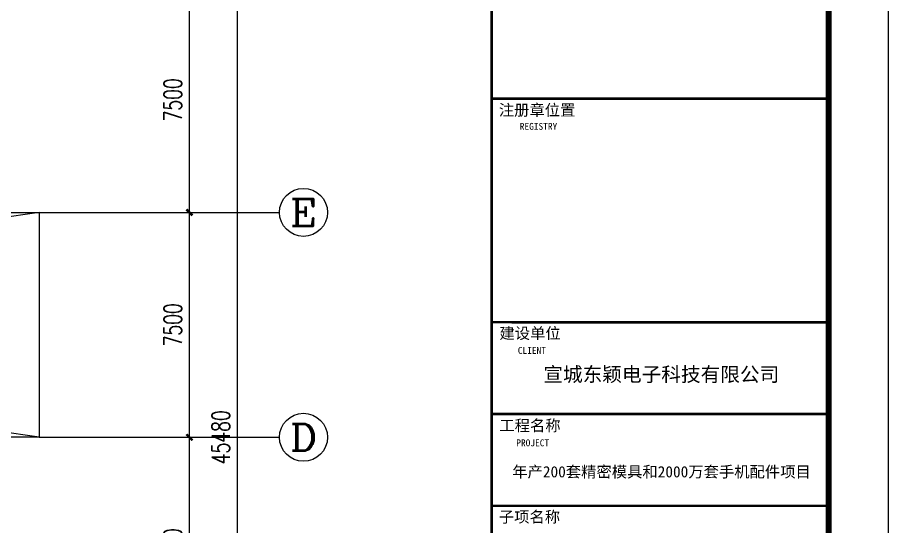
# Model space of a CAD drawing. Extents: x 4929870 to 5205508, y 4505833 to 4862647.
# Drawn here: x 5176498 to 5205508, y 4635065 to 4652042 of the extents above; entities that cross this region are included whole.
import ezdxf
from ezdxf.enums import TextEntityAlignment as Align

# ---------------------------------------------------------------- set-up
doc = ezdxf.new("R2010")
doc.units = 0
doc.header["$LTSCALE"] = 1000
doc.header["$MEASUREMENT"] = 0
doc.layers.get('0').update_dxf_attribs({"color": 4, "linetype": 'CONTINUOUS'})
doc.layers.get('Defpoints').update_dxf_attribs({"linetype": 'CONTINUOUS'})
for name, color, linetype in [('46', 7, 'CONTINUOUS'), ('AXIS', 3, 'CONTINUOUS'), ('AXIS_TEXT', 7, 'CONTINUOUS'), ('PUB_TEXT', 7, 'CONTINUOUS'), ('PUB_TITLE', 4, 'CONTINUOUS')]:
    doc.layers.add(name, color=color, linetype=linetype)
doc.styles.add('_TCH_AXIS', font='COMPLEX', dxfattribs={"bigfont": 'GBCBIG'})
doc.styles.add('_TCH_DIM_T3', font='SIMPLEX', dxfattribs={"width": 0.705882, "bigfont": 'GBCBIG'})
doc.styles.add('COMPLEX', font='COMPLEX')
doc.styles.add('TQ', font='')
doc.styles.get('TQ').set_extended_font_data('SimSun')
doc.dimstyles.new('_TCH_ARCH&&200', dxfattribs={"dimtxt": 595, "dimasz": 200, "dimexe": 500, "dimexo": 600, "dimgap": 252.5, "dimtad": 1, "dimdec": 0, "dimzin": 0, "dimdsep": 46, "dimtxsty": '_TCH_DIM_T3', "dimblk": 'ARCHTICK', "dimcen": 0.09, "dimclrt": 7, "dimazin": 2, "dimtfac": 1, "dimtdec": 0, "dimtix": 1, "dimtmove": 2, "dimatfit": 3, "dimfxl": 0, "dimtolj": 1, "dimtzin": 0, "dimarcsym": 0})

# ---------------------------------------------------------------- blocks, each defined once
blk = doc.blocks.new('_ArchTick')
at = {"color": 0, "linetype": 'ByBlock', "const_width": 0.4}
blk.add_lwpolyline([(-0.5, -0.5), (0.5, 0.5)], dxfattribs=at)
blk = doc.blocks.new('*D123')
at = {"layer": 'AXIS', "color": 0, "lineweight": -2}
for p, q in [((5177824, 4638042), (5182724, 4638042)), ((5182224, 4630542), (5182224, 4638042)), ((5177824, 4630542), (5182724, 4630542))]:
    blk.add_line(p, q, dxfattribs=at)
at = {"layer": 'Defpoints', "color": 0}
for p in [(5177224, 4638042), (5182224, 4638042), (5177224, 4630542)]:
    blk.add_point(p, dxfattribs=at)
at = {"layer": 'AXIS', "color": 0, "lineweight": -2, "xscale": 200, "yscale": 200, "zscale": 200}
for p, rotation in [((5182224, 4638042), 90), ((5182224, 4630542), 270)]:
    blk.add_blockref('_ArchTick', p, dxfattribs=dict(at, rotation=rotation))
at = {"layer": 'AXIS', "color": 7, "insert": (5181674, 4634292), "char_height": 595, "attachment_point": 5, "rotation": 90, "style": '_TCH_DIM_T3'}
blk.add_mtext('\\A1;7500', dxfattribs=at)
blk = doc.blocks.new('*D124')
at = {"layer": 'AXIS', "color": 0, "lineweight": -2}
for p, q in [((5177824, 4645542), (5182724, 4645542)), ((5182224, 4638042), (5182224, 4645542)), ((5177824, 4638042), (5182724, 4638042))]:
    blk.add_line(p, q, dxfattribs=at)
at = {"layer": 'Defpoints', "color": 0}
for p in [(5177224, 4645542), (5182224, 4645542), (5177224, 4638042)]:
    blk.add_point(p, dxfattribs=at)
at = {"layer": 'AXIS', "color": 0, "lineweight": -2, "xscale": 200, "yscale": 200, "zscale": 200}
for p, rotation in [((5182224, 4645542), 90), ((5182224, 4638042), 270)]:
    blk.add_blockref('_ArchTick', p, dxfattribs=dict(at, rotation=rotation))
at = {"layer": 'AXIS', "color": 7, "insert": (5181674, 4641792), "char_height": 595, "attachment_point": 5, "rotation": 90, "style": '_TCH_DIM_T3'}
blk.add_mtext('\\A1;7500', dxfattribs=at)
blk = doc.blocks.new('*D125')
at = {"layer": 'AXIS', "color": 0, "lineweight": -2}
for p, q in [((5177824, 4653042), (5182724, 4653042)), ((5182224, 4645542), (5182224, 4653042)), ((5177824, 4645542), (5182724, 4645542))]:
    blk.add_line(p, q, dxfattribs=at)
at = {"layer": 'Defpoints', "color": 0}
for p in [(5177224, 4653042), (5182224, 4653042), (5177224, 4645542)]:
    blk.add_point(p, dxfattribs=at)
at = {"layer": 'AXIS', "color": 0, "lineweight": -2, "xscale": 200, "yscale": 200, "zscale": 200}
for p, rotation in [((5182224, 4653042), 90), ((5182224, 4645542), 270)]:
    blk.add_blockref('_ArchTick', p, dxfattribs=dict(at, rotation=rotation))
at = {"layer": 'AXIS', "color": 7, "insert": (5181674, 4649292), "char_height": 595, "attachment_point": 5, "rotation": 90, "style": '_TCH_DIM_T3'}
blk.add_mtext('\\A1;7500', dxfattribs=at)
blk = doc.blocks.new('*D127')
at = {"layer": 'AXIS', "color": 0, "lineweight": -2}
for p, q in [((5178424, 4660782), (5184324, 4660782)), ((5183824, 4615302), (5183824, 4660782)), ((5178424, 4615302), (5184324, 4615302))]:
    blk.add_line(p, q, dxfattribs=at)
at = {"layer": 'Defpoints', "color": 0}
for p in [(5177824, 4660782), (5183824, 4660782), (5177824, 4615302)]:
    blk.add_point(p, dxfattribs=at)
at = {"layer": 'AXIS', "color": 0, "lineweight": -2, "xscale": 200, "yscale": 200, "zscale": 200}
for p, rotation in [((5183824, 4660782), 90), ((5183824, 4615302), 270)]:
    blk.add_blockref('_ArchTick', p, dxfattribs=dict(at, rotation=rotation))
at = {"layer": 'AXIS', "color": 7, "insert": (5183274, 4638042), "char_height": 595, "attachment_point": 5, "rotation": 90, "style": '_TCH_DIM_T3'}
blk.add_mtext('\\A1;45480', dxfattribs=at)
blk = doc.blocks.new('_AXISO')
blk.add_circle((0, 0), 0.5)
at = {"layer": 'AXIS_TEXT', "style": 'COMPLEX', "width": 1.041667}
blk.add_attdef('A', text='', height=0.56, dxfattribs=at).set_placement((-0.25, -0.28), (0.25, -0.28), align=Align.FIT)

msp = doc.modelspace()

# ---------------------------------------------------------------- linework, layer by layer
for p, q in [((5177223.9, 4645542.1), (5175223.9, 4645242.1)), ((5177223.9, 4638042.1), (5175223.9, 4638342.1))]:
    msp.add_line(p, q)
msp.add_lwpolyline([(5175223.9, 4645542.1), (5177223.9, 4645542.1), (5177223.9, 4638042.1), (5175223.9, 4638042.1)])
at = {"layer": 'AXIS'}
for p, q in [((5177223.9, 4645542.1), (5185223.9, 4645542.1)), ((5177223.9, 4638042.1), (5185223.9, 4638042.1))]:
    msp.add_line(p, q, dxfattribs=at)
at = {"layer": 'PUB_TITLE'}
msp.add_lwpolyline([(5086707.7, 4597044.5), (5205507.7, 4597044.5), (5205507.7, 4681044.5), (5086707.7, 4681044.5)], close=True, dxfattribs=at)
at = {"layer": 'PUB_TITLE', "const_width": 200}
msp.add_lwpolyline([(5091707.7, 4599044.5), (5203507.7, 4599044.5), (5203507.7, 4679044.5), (5091707.7, 4679044.5)], close=True, dxfattribs=at)
at = {"layer": 'PUB_TITLE', "lineweight": 40, "const_width": 85, "elevation": 0}
for points in [[(5192292.8, 4679044.8), (5192287.8, 4599045.2)], [(5192292.8, 4679044.8), (5192287.8, 4599045.2)], [(5192286.2, 4649333.7), (5203506.1, 4649333.1)], [(5192290.5, 4641878.9), (5203510.4, 4641878.2)], [(5192290.3, 4638818.9), (5203510.2, 4638818.2)], [(5192290.1, 4635758.9), (5203510, 4635758.2)]]:
    msp.add_lwpolyline(points, dxfattribs=at)

# ---------------------------------------------------------------- block references
at = {"layer": 'AXIS'}
ref = msp.add_blockref('_AXISO', (5186023.9, 4645542.1), dxfattribs=dict(at, xscale=1600, yscale=1600, zscale=1600))
ref.add_attrib('A', 'E', dxfattribs={"layer": 'AXIS_TEXT', "height": 905.1, "style": '_TCH_AXIS', "width": 1.3125}).set_placement((5185571.4, 4645089.5), (5186476.4, 4645089.5), align=Align.FIT)
ref = msp.add_blockref('_AXISO', (5186023.9, 4638042.1), dxfattribs=dict(at, xscale=1600, yscale=1600, zscale=1600))
ref.add_attrib('A', 'D', dxfattribs={"layer": 'AXIS_TEXT', "height": 905.1, "style": '_TCH_AXIS', "width": 1.235294}).set_placement((5185571.4, 4637589.5), (5186476.4, 4637589.5), align=Align.FIT)

# ---------------------------------------------------------------- texts
at = {"layer": '46', "linetype": 'Continuous', "style": 'TQ'}
msp.add_text('宣城东颖电子科技有限公司', height=479.997, rotation=359.99644, dxfattribs=at).set_placement((5197939.3, 4639901.7, 0), align=Align.CENTER)
at = {"layer": 'PUB_TEXT', "style": 'TQ'}
msp.add_text('年产200套精密模具和2000万套手机配件项目', height=373.998, rotation=359.99644, dxfattribs=at).set_placement((5197947.3, 4636706.3, 0), align=Align.CENTER)
at = {"layer": 'PUB_TEXT', "attachment_point": 1, "rotation": 359.99644, "style": 'TQ'}
for s, insert, char_height, width in [('注册章位置', (5192528.6, 4649140.6, 0), 374, 3059.983), ('REGISTRY', (5193225.7, 4648524.3, 0), 229.5, 4799.073), ('建设单位', (5192549.4, 4641699.2, 0), 374, 2223.587), ('CLIENT', (5193161.5, 4641053.1, 0), 229.5, 4799.073), ('工程名称', (5192546.2, 4638622.7, 0), 374, 2223.587), ('PROJECT', (5193110.2, 4637972.7, 0), 229.5, 4799.073), ('子项名称', (5192529.7, 4635576.5, 0), 374, 2223.587)]:
    msp.add_mtext(s, dxfattribs=dict(at, insert=insert, char_height=char_height, width=width))

# ---------------------------------------------------------------- dimensions: what is measured, and where the dimension line sits
at = {"layer": 'AXIS'}
for p1, p2, distance, picture, middle in [((5177823.9, 4615302.1), (5177823.9, 4660782.1), -6000, '*D127', (5183273.9, 4638042.1)), ((5177223.9, 4645542.1), (5177223.9, 4653042.1), -5000, '*D125', (5181673.9, 4649292.1)), ((5177223.9, 4638042.1), (5177223.9, 4645542.1), -5000, '*D124', (5181673.9, 4641792.1)), ((5177223.9, 4630542.1), (5177223.9, 4638042.1), -5000, '*D123', (5181673.9, 4634292.1))]:
    dim = msp.add_aligned_dim(p1=p1, p2=p2, distance=distance, dimstyle='_TCH_ARCH&&200', dxfattribs=at)
    dim.commit()
    dim.dimension.update_dxf_attribs({"geometry": picture, "text_midpoint": middle})

doc.saveas('drawing.dxf')
